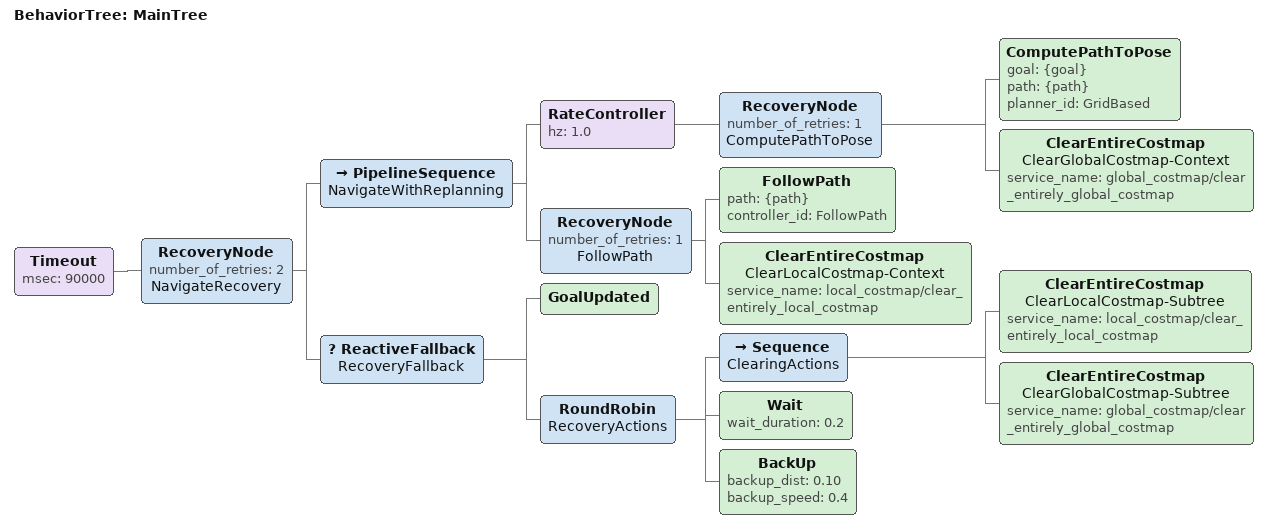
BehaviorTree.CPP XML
<root main_tree_to_execute="MainTree">
  <BehaviorTree ID="MainTree">
    <Timeout msec="90000">
      <RecoveryNode number_of_retries="2" name="NavigateRecovery">
        <PipelineSequence name="NavigateWithReplanning">
          <RateController hz="1.0">
            <RecoveryNode number_of_retries="1" name="ComputePathToPose">
              <ComputePathToPose goal="{goal}" path="{path}" planner_id="GridBased"/>
              <ClearEntireCostmap name="ClearGlobalCostmap-Context" service_name="global_costmap/clear_entirely_global_costmap"/>
            </RecoveryNode>
          </RateController>
          <RecoveryNode number_of_retries="1" name="FollowPath">
            <FollowPath path="{path}" controller_id="FollowPath"/>
            <ClearEntireCostmap name="ClearLocalCostmap-Context" service_name="local_costmap/clear_entirely_local_costmap"/>
          </RecoveryNode>
        </PipelineSequence>
        <ReactiveFallback name="RecoveryFallback">
          <GoalUpdated/>
          <RoundRobin name="RecoveryActions">
            <Sequence name="ClearingActions">
              <ClearEntireCostmap name="ClearLocalCostmap-Subtree" service_name="local_costmap/clear_entirely_local_costmap"/>
              <ClearEntireCostmap name="ClearGlobalCostmap-Subtree" service_name="global_costmap/clear_entirely_global_costmap"/>
            </Sequence>
            <Wait wait_duration="0.2"/>
            <BackUp backup_dist="0.10" backup_speed="0.4"/>
          </RoundRobin>
        </ReactiveFallback>
      </RecoveryNode>
    </Timeout>
  </BehaviorTree>
</root>
